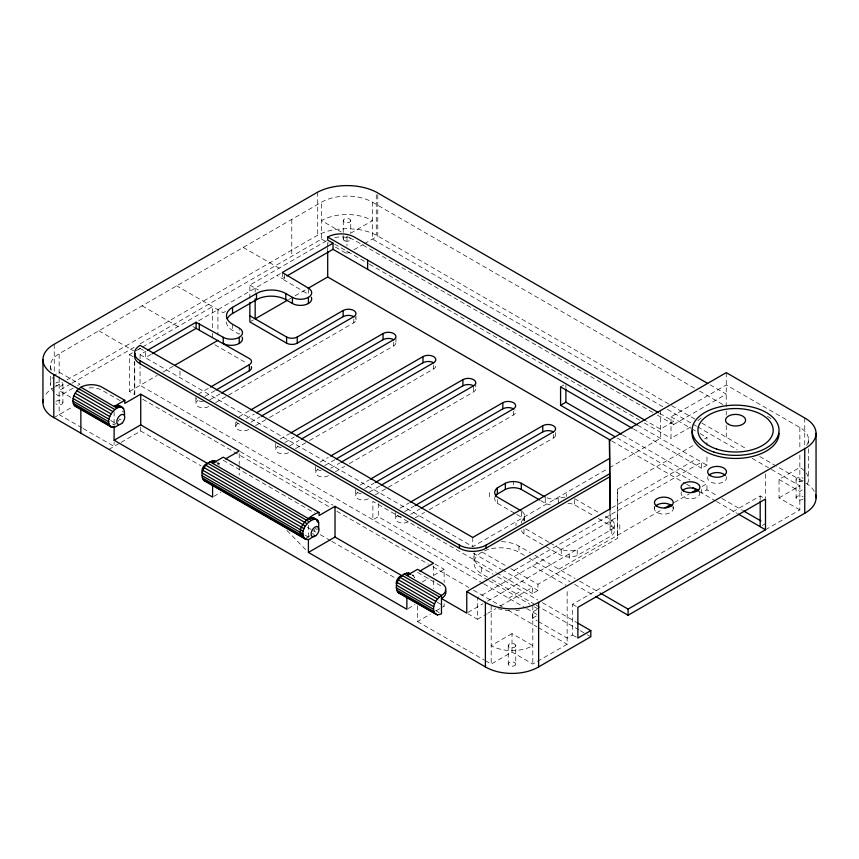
<?xml version="1.0" encoding="UTF-8"?>
<svg xmlns="http://www.w3.org/2000/svg" width="859" height="859" viewBox="0 0 859 859"><rect width="100%" height="100%" fill="white"/><g stroke="black" fill="none" stroke-linecap="round" stroke-linejoin="round"><path stroke-width="0.64" stroke-dasharray="4.29 3.22" d="M485.432 660.743L491.187 664.061L512.007 652.045L532.816 664.061L567.144 644.271L567.155 588.565M314.05 531.098L314.899 529.337M118.112 421.35L119.766 418.934L121.538 419.954M116.19 423.38L114.118 424.894L110.682 422.907M306.341 537.938L310.475 535.554M765.498 529.756L799.847 509.892L799.847 454.11M51.519 370.132A29.442 16.997 0 0 1 59.142 353.715L321.524 202.198A36.014 20.799 0 0 1 372.462 202.198L694.91 388.386M55.406 386.571L62.363 382.556M67.013 379.871L317.723 235.13A43.594 25.169 0 0 1 336.406 229.364L346.993 228.612L357.591 229.364A43.594 25.169 0 0 1 376.274 235.13L670.492 404.997M70.717 383.909L59.142 390.587L71.866 397.932M71.877 383.243L135.529 346.478M140.157 343.804L321.524 239.07L321.524 202.198M134.745 361.618L134.745 394.539L129.43 391.468L129.43 354.595L134.745 351.524M135.883 350.859L141.574 347.573M142.712 346.918L212.592 306.577L212.592 327.955M249.851 298.427L249.851 285.059L327.698 240.123M73.026 388.182L59.142 396.192A29.442 16.997 0 0 1 52.764 377.67M77.643 385.508L79.962 384.177L59.142 372.151A29.442 16.997 0 0 0 55.266 374.921M140.071 358.6L140.071 354.595L145.837 351.267M198.697 320.74L281.602 272.883M350.472 233.337L372.462 220.634A36.014 20.799 0 0 0 321.524 220.634L341.206 231.994M151.163 354.337L145.396 357.666L145.396 351.524L140.071 348.443L140.071 345.372M225.498 311.42L223.243 312.719L176.675 285.843M284.619 277.285L282.31 278.617L276.985 275.546M53.795 417.721L73.026 406.618M335.418 247.091L346.993 253.781L349.312 252.439M353.94 249.765L363.207 244.418M364.356 243.752L377.788 236L377.788 192.974M129.43 391.468L157.154 375.469M162.92 372.13L173.325 366.127M251.021 321.266L253.341 319.935M288.56 299.598L305.825 289.623M134.745 394.539L134.67 361.66M198.064 394.27L209.456 387.688M108.803 449.472L119.906 443.061M121.065 442.396L140.736 431.035L200.952 465.803M204.904 396.471L215.158 390.544M209.875 399.746L220.323 393.712M215.673 402.538L227.281 395.838M228.44 395.172L353.801 322.791A7.527 4.349 0 0 0 354.992 317.551M239.146 416.647L250.753 409.947M246.114 418.773L254.232 414.081M250.957 422.123L260.234 416.765M255.595 425.592L268.362 418.215M269.522 417.549L393.723 345.844A7.527 4.349 0 0 0 394.915 340.594M280.227 439.024L289.515 433.666M284.877 442.492L294.154 437.134M289.708 445.842L298.996 440.484M295.517 448.634L308.284 441.268M309.444 440.592L433.645 368.898A7.527 4.349 0 0 0 434.837 363.647M213.751 496.438L220.699 492.432M320.149 462.078L328.278 457.385M324.788 465.535L335.235 459.511M330.79 468.219L340.078 462.861M335.439 471.688L344.727 466.33M349.366 463.645L473.567 391.94A7.527 4.349 0 0 0 475.51 387.742M360.071 485.12L369.359 479.762M364.71 488.588L373.998 483.23M369.553 491.939L380 485.904M560.573 386.861L563.772 385.015M375.362 494.73L513.478 414.994A7.527 4.349 0 0 0 514.681 409.743M488.191 580.169L378.271 516.699L372.87 519.813L372.87 501.377L495.525 572.191M399.993 508.174L409.281 502.805M404.632 511.631L413.92 506.273M410.634 514.316L419.922 508.957M415.284 517.784L424.571 512.426M429.21 509.741L553.4 438.036A7.527 4.349 0 0 0 555.354 433.838M690.572 427.052L671.019 438.337L671.019 416.819L726.22 384.95L799.847 427.471A29.431 16.987 0 0 1 804.529 447.979M657.425 415.122L673.681 424.507L673.681 421.436L660.378 429.113L646.44 421.071M673.681 424.507L726.252 394.163L708.825 384.102M140.071 354.595L472.751 546.657L608.322 468.391M609.482 467.726L660.378 438.337L660.378 410.677M422.156 582.015L429.092 578.01M433.72 575.337L444.135 569.324L444.135 582.499M408.036 608.612L414.983 604.596M510.804 568.637L537.949 584.303L617.685 538.271L617.417 489.254L694.33 444.855M704.659 438.895L706.957 437.564L706.957 445.467M611.758 507.894L696.305 459.082M417.528 605.767L417.528 621.572L430.252 614.217M436.039 610.878L444.135 606.207L444.135 602.256M514.004 570.483L701.631 462.153L701.631 468.295L706.957 465.224L706.957 454.69M617.417 489.254L617.685 516.764L477.432 597.735L477.432 619.253L468.219 613.927M467.919 612.446L482.951 603.77M487.568 601.096L611.801 529.38A13.304 7.688 0 0 0 611.801 520.157L603.898 515.593M545.433 546.367L561.238 555.494A13.304 7.688 0 0 0 577.205 555.494L611.801 535.522A13.304 7.688 0 0 0 611.801 526.299L611.801 520.157M508.678 598.132L521.617 590.659M558.876 569.152L661.666 509.817M674.369 502.483L689.38 493.807M706.957 489.813L706.957 483.66L701.631 486.742L701.631 492.883L706.957 489.813L717.286 495.772M477.432 619.253L486.623 613.949M487.772 613.283L495.804 608.644M500.4 605.992L532.559 587.427L532.559 593.569L537.949 590.455L537.949 584.303M536.875 609.514L532.559 612.005L532.559 618.158L537.165 620.821M532.559 618.158L537.949 615.044M512.007 633.609L491.187 645.624A29.431 16.997 0 0 0 532.816 645.624L512.007 633.609L512.007 652.045M799.847 509.892L779.038 497.876L779.038 479.44L799.847 467.425A29.431 16.987 0 0 1 806.225 485.936M538.325 621.486L567.155 638.13L572.556 635.016L572.556 604.285L760.183 495.954L764.435 498.413M779.038 497.876L799.847 485.861L769.653 468.423M762.309 525.461L765.498 523.614M699.548 391.06L723.901 405.126M671.652 405.663L694.888 419.074M701.857 423.1L745.87 448.516M759.732 456.516L804.754 482.511M662.804 406.726L372.462 239.07L372.462 202.198M667.454 409.41L691.839 423.498M692.998 424.163L696.488 426.182M697.648 426.848L737.14 449.644M752.237 458.362L768.494 467.758M671.019 416.819L690.722 428.201M691.882 428.866L695.361 430.874M699.999 433.548L706.957 437.564M779.038 479.44L799.847 491.455A29.431 16.987 0 0 0 804.529 487.933M659.744 413.383L673.681 421.436M652.776 412.438L354.316 240.123A18.823 10.866 0 0 0 333.807 237.76M334.656 244.139L368.296 263.563M369.456 264.228L639.708 420.255M644.347 422.929L671.019 438.337M321.524 239.07L328.471 243.086M637.582 425.173L706.957 465.224M633.416 428.909L701.631 468.295M622.55 434.933L706.957 483.66M617.224 438.004L690.067 480.063M721.871 498.424L742.541 510.353M611.694 440.957L685.375 483.499M686.534 484.165L690.507 486.462M699.312 491.541L715.568 500.926M716.556 501.495L737.215 513.435M243.204 247.424L279.132 268.158M282.31 272.475L282.654 279.1L308.402 294.283L308.402 288.141M249.851 285.059L258.376 289.977M574.542 498.649L599.389 512.984M567.992 503.299A13.304 7.688 0 0 1 574.542 504.791L593.741 515.872M598.261 518.482L611.801 526.299M540.708 500.625L545.272 503.256A13.465 7.774 0 0 0 550.415 504.899M226.497 321.942A20.702 11.951 0 0 0 232.553 330.393L239.21 334.237L239.21 328.084M192.91 326.538L196.11 328.385M494.999 497.007A13.272 7.667 0 0 0 497.361 503.256L515.615 513.789M516.753 514.444L521.316 517.086A13.615 7.86 0 0 1 524.43 520.715M214.89 344.781L247.038 363.346M142.079 305.815L177.996 326.549M548.815 542.179L523.979 527.845L523.979 533.987L544.305 545.723M549.953 542.834L561.238 549.352A13.304 7.688 0 0 0 577.205 549.352L577.205 555.494M501.473 541.664A26.35 15.215 0 0 1 518.954 546.109L530.368 552.691M534.932 555.322L575.025 578.472M579.642 581.135L599.249 592.452M487.504 577.108L481.695 573.758A26.35 15.215 0 0 1 481.695 552.251A26.35 15.215 0 0 1 518.954 552.251L524.763 555.601M529.402 558.286L570.032 581.736M574.682 584.421L593.247 595.147M532.559 565.909L565.995 585.226M98.839 330.79L133.596 350.848M482.017 552.015L508.678 567.402M572.556 604.285L576.808 606.744M129.43 354.595L134.745 357.666M473.148 553.046L501.237 569.345M502.086 569.742L537.949 590.455M496.685 572.856L532.559 593.569M474.877 552.928A26.35 15.215 0 0 0 481.695 567.616L493.109 574.199M497.672 576.84L537.766 599.99M542.383 602.653L576.98 622.625M492.143 579.793L535.093 604.586M536.263 605.262L579.213 630.055M580.373 630.731L586.171 634.082M587.331 634.747L590.82 636.755M489.351 580.834L529.853 604.221M534.481 606.884L537.949 608.891M483.177 583.411L140.071 385.326L140.071 366.621M483.961 583.948L525.611 608M526.696 608.537L536.821 614.389M572.556 635.016L576.808 637.475M240.327 451.651L332.97 505.146M434.869 563.976L444.135 569.324M142.809 399.285L329.91 507.261M336.868 511.288L428.405 564.148M433.033 566.811L468.874 587.513M473.502 590.187L502.408 606.884M508.184 610.223L537.09 626.909M538.249 627.585L567.144 644.271M120.249 400.766L102.146 390.319A15.054 8.697 0 0 0 87.607 388.064M223.243 460.231L314.437 512.877M417.528 572.395L441.472 586.225M217.735 462.894L219.507 463.924L218.24 462.743M412.019 575.068L413.791 576.088L414.586 577.849L411.933 576.314M219.421 465.17L217.649 464.15L216.844 462.389M122.107 411.064L123.879 412.084M315.317 528.457L317.1 529.477M307.49 527.308L312.128 529.982M313.277 530.658L315.822 532.118M320.235 534.663L330.651 540.687M331.81 541.353L395.505 578.128M437.188 602.191L444.135 606.207M312.397 533.514L314.169 534.545M110.682 420.448L114.118 422.435M304.945 535.06L311.065 538.593M435.706 610.556L439.174 612.553M417.528 621.572L484.283 660.077M82.045 427.868L59.142 414.629L59.142 353.715M83.194 428.534L114.118 446.401L114.118 442.449M412.524 574.918L413.791 576.088M286.895 530.454L307.468 551.467M609.965 511.62L610.148 530.336L610.148 511.352M808.469 439.486L808.469 443.48M808.469 448.806L808.469 479.44M804.754 417.979L804.754 446.948M799.847 427.471L799.847 448.785M796.089 479.44L796.089 497.876M765.498 474.05L765.498 498.166M760.183 495.954L760.183 499.959M726.252 372.645L726.22 406.468M726.252 411.107L726.252 415.015M726.252 425.452L726.252 437.188M673.252 506.252L673.252 508.711M654.429 506.252L654.429 508.711M619.79 524.763L619.79 530.916M617.685 516.764L617.685 538.271M614.464 524.763L614.464 530.916M611.801 529.38L611.801 535.522M574.542 499.874L574.542 504.791M569.227 553.958L569.227 560.111M566.564 494.032L566.564 496.491M565.898 385.1L565.898 387.742M561.238 549.352L561.238 555.494M565.136 497.157A13.304 7.688 0 0 0 558.575 498.649L558.575 503.567M555.612 432.507L555.612 434.965M553.4 434.353L553.4 438.036M545.272 498.338L545.272 503.256M532.816 605.681L532.816 664.061M524.688 515.926L524.688 520.844M522.057 511.47A13.615 7.86 0 0 1 523.979 518.621L523.979 521.08M521.316 512.168L521.316 517.086M518.954 546.109L518.954 552.251M515.991 523.228L515.991 525.687M515.765 645.624A3.769 2.169 0 0 1 510.117 647.503A3.769 2.169 0 0 1 510.117 643.745A3.769 2.169 0 0 1 515.765 645.624L515.765 664.061A3.769 2.169 0 0 1 510.117 665.95A3.769 2.169 0 0 1 510.117 662.182A3.769 2.169 0 0 1 515.765 664.061M513.478 411.3L513.478 414.994M513.338 481.126L513.338 484.82M508.238 645.624L508.238 664.061M497.361 499.562L497.361 503.256M491.187 605.681L491.187 664.061M489.383 492.497L489.383 498.649M481.695 567.616L481.695 573.758M475.768 382.717L475.768 388.869M473.985 556.857L473.985 563.01M473.567 387.022L473.567 391.94M472.751 537.444L472.751 546.657M433.645 365.204L433.645 368.898M433.494 565.856L433.494 575.208M433.494 580.544L433.494 588.565M395.924 337.855L395.924 342.773M395.462 512.587L395.462 518.729M393.723 342.161L393.723 345.844M378.271 503.524L378.271 516.699M376.274 194.714L376.274 235.13M356.002 316.037L356.002 319.72M355.54 489.533L355.54 495.686M353.801 319.108L353.801 322.791M350.762 220.634A3.769 2.169 0 0 1 345.114 222.513A3.769 2.169 0 0 1 345.114 218.755A3.769 2.169 0 0 1 350.762 220.634L350.762 232.488M346.993 236.655L346.993 245.878M346.993 251.139L346.993 253.781M343.235 220.634L343.235 239.07M327.698 242.753L327.698 246.705M327.698 247.607L327.698 250.656M317.723 192.105L317.723 235.13M315.629 466.491L315.629 472.633M308.402 525.203L308.402 537.058M291.77 219.378L291.77 256.25M284.458 274.311L284.458 280.453M275.707 443.437L275.707 449.59M255.177 288.141L255.177 292.146M239.21 453.681L239.21 464.375M239.21 465.707L239.21 475.059M235.785 426.536L235.785 420.395A7.527 4.349 0 0 0 241.358 424.593M232.553 324.251L232.553 330.393M217.918 309.648L217.918 335.031M212.592 333.303L212.592 337.308M195.863 397.341L195.863 403.494M179.993 371.056L179.993 377.638M140.736 427.084L140.736 431.035M114.118 411.783L114.118 425.334M62.9 384.177L62.9 402.613M54.246 344.223L54.246 372.903M50.52 365.73L50.52 371.002M50.52 376.274L50.52 384.177M699.548 491.939A9.406 5.433 0 0 1 690.453 498.778A9.406 5.433 0 0 1 681.37 491.939M726.156 476.573A9.406 5.433 0 0 1 717.072 483.413A9.406 5.433 0 0 1 707.977 476.573M672.93 507.304A9.406 5.433 0 0 1 663.846 514.144A9.406 5.433 0 0 1 654.751 507.304M55.878 401.529A3.769 2.169 0 0 1 61.558 400.949A3.769 2.169 0 0 1 61.558 404.278A3.769 2.169 0 0 1 55.878 403.698M55.878 383.082A3.769 2.169 0 0 1 61.558 382.502A3.769 2.169 0 0 1 61.558 385.841A3.769 2.169 0 0 1 55.878 385.262M803.111 480.525A3.769 2.169 0 0 1 797.431 481.104A3.769 2.169 0 0 1 797.431 477.776A3.769 2.169 0 0 1 803.111 478.356M803.111 498.961A3.769 2.169 0 0 1 797.431 499.541A3.769 2.169 0 0 1 797.431 496.212A3.769 2.169 0 0 1 803.111 496.792M521.316 523.228A13.304 7.688 0 0 1 523.979 518.621M523.979 533.987A13.304 7.688 0 0 1 521.392 530.196M203.39 401.69A7.527 4.349 0 0 1 196.12 398.469M401.046 516.785A7.527 4.349 0 0 1 395.72 513.703M361.124 493.732A7.527 4.349 0 0 1 355.798 490.661M321.202 470.689A7.527 4.349 0 0 1 316.627 468.66M281.28 447.636A7.527 4.349 0 0 1 275.954 444.565M558.575 498.649A13.465 7.774 0 0 1 546.195 497.544M805.914 483.188A37.012 21.368 0 0 1 814.729 492.228M208.716 406.565A7.527 4.349 0 0 1 198.064 406.565A7.527 4.349 0 0 1 198.064 400.412M248.627 429.607A7.527 4.349 0 0 1 237.986 429.607A7.527 4.349 0 0 1 237.986 423.466M288.549 452.661A7.527 4.349 0 0 1 277.908 452.661A7.527 4.349 0 0 1 277.908 446.508M328.471 475.703A7.527 4.349 0 0 1 317.83 475.703A7.527 4.349 0 0 1 317.83 469.562M368.393 498.757A7.527 4.349 0 0 1 357.752 498.757A7.527 4.349 0 0 1 357.752 492.604M408.315 521.8A7.527 4.349 0 0 1 397.674 521.8A7.527 4.349 0 0 1 397.674 515.658M45.892 394.27A37.012 21.368 0 0 1 54.246 387.248M138.449 349.516A18.823 10.866 0 0 1 140.071 348.443M697.905 420.792A43.476 25.104 0 0 1 703.704 416.261M767.431 416.261A43.476 25.104 0 0 1 773.218 420.792M519.62 610.073A29.431 16.997 0 0 1 515.851 610.513M509.441 610.588A29.431 16.997 0 0 1 504.383 610.073M501.946 609.632A29.431 16.997 0 0 1 498.403 608.73M345.114 240.96A3.769 2.169 0 0 0 350.762 239.07A3.769 2.169 0 0 0 345.114 237.191A3.769 2.169 0 0 0 345.114 240.96"/><path stroke-width="1.29" d="M118.853 424.915L114.719 427.31L111.144 426.987L75.205 406.243C69.643 400.519 75.205 390.877 80.853 387.248A15.054 8.697 0 0 1 102.146 387.248L124.77 400.305L124.77 403.376L140.736 394.163L239.21 451.007L225.52 458.91M111.144 426.987C100.664 418.43 125.618 394.635 124.501 415.144M314.415 535.737L309.004 539.473L305.417 539.151L204.292 480.761C197.871 474.007 206.525 459.028 215.577 461.208M305.417 539.151C294.218 529.047 322.812 506.338 318.249 529.101M406.286 573.06L408.948 574.596L406.876 575.476L417.528 569.324L441.472 583.154A15.054 8.697 0 0 1 441.472 595.448L441.472 613.884L437.489 614.958L398.576 592.935C392.155 586.171 400.799 571.203 409.861 573.372M435.835 614.443C430.273 608.73 435.824 599.077 441.472 595.448L404.213 573.93M419.804 571.085L433.494 563.182L335.021 506.327L319.054 515.55L319.054 512.469C310.883 514.165 291.91 530.465 304.419 538.131M147.705 350.193L196.11 322.243L223.243 337.308A11.296 6.518 0 0 0 239.21 337.308A11.296 6.518 0 0 0 239.21 328.084L232.553 324.251A20.702 11.951 0 0 1 232.553 307.339L256.508 293.52A20.702 11.951 0 0 1 285.789 293.52L292.436 297.354A11.296 6.518 0 0 0 308.402 297.354A11.296 6.518 0 0 0 308.402 288.141L282.31 272.475L333.024 243.194L333.024 249.335L637.142 424.926M152.311 353.672L196.11 328.385L249.335 358.525A7.527 4.349 0 0 1 249.335 364.667L249.335 370.809L216.296 389.889M286.917 275.954L333.024 249.335M227.195 318.85A20.702 11.951 0 0 1 232.553 313.492L256.508 299.662A20.702 11.951 0 0 1 285.789 299.662L292.436 303.506A11.296 6.518 0 0 0 306.072 304.537A11.296 6.518 0 0 0 311.323 297.203M174.925 365.204L217.918 340.379M287.411 300.263L255.177 318.872L255.177 298.825M308.134 288.291L327.698 276.995L610.534 440.291M124.77 400.305L114.118 406.447L118.112 405.384L122.429 407.424M114.118 426.171L114.118 440.259L140.736 424.894L207.932 463.688M210.595 387.033L249.335 364.667M249.851 315.801L286.595 337.007A7.527 4.349 0 0 0 297.246 337.007L343.149 310.507A7.527 4.349 0 0 1 353.801 310.507A7.527 4.349 0 0 1 353.801 316.649L221.482 393.046M249.851 302.432L249.851 321.942L286.595 343.16A7.527 4.349 0 0 0 297.246 343.16L343.149 316.649A7.527 4.349 0 0 1 353.801 316.649M250.753 409.947L383.071 333.55A7.527 4.349 0 0 1 393.723 333.55A7.527 4.349 0 0 1 393.723 339.702L261.404 416.089M256.562 412.739L383.071 339.702A7.527 4.349 0 0 1 393.723 339.702M290.675 432.99L422.993 356.603A7.527 4.349 0 0 1 433.645 356.603A7.527 4.349 0 0 1 433.645 362.745L301.316 439.142M296.484 435.792L422.993 362.745A7.527 4.349 0 0 1 433.645 362.745M330.597 456.043L462.915 379.646A7.527 4.349 0 0 1 473.567 379.646A7.527 4.349 0 0 1 473.567 385.798L341.238 462.185M336.395 458.835L462.915 385.798A7.527 4.349 0 0 1 473.567 385.798M370.519 479.086L502.837 402.699A7.527 4.349 0 0 1 513.478 402.699A7.527 4.349 0 0 1 513.478 408.841L381.16 485.238M375.158 482.554L502.837 408.841A7.527 4.349 0 0 1 513.478 408.841M632.256 428.244L560.573 386.861L560.573 405.298L565.898 402.227L621.39 434.267M308.402 539.624L308.402 552.423L335.021 537.058L402.216 575.852M410.441 502.139L542.759 425.742A7.527 4.349 0 0 1 553.4 425.742A7.527 4.349 0 0 1 553.4 431.894L421.082 508.281M415.08 505.607L542.759 431.894A7.527 4.349 0 0 1 553.4 431.894M521.316 510.933L497.361 497.103A13.272 7.667 0 0 1 497.361 487.891L505.35 483.284A12.144 7.012 0 0 1 521.316 483.284L545.272 497.103M495.385 496.212A13.272 7.667 0 0 1 497.361 494.032L505.35 489.426A12.144 7.012 0 0 1 521.316 489.426L539.57 499.959M609.954 510.278L609.482 440.066L726.252 372.645L804.754 417.979A37.012 21.368 0 0 1 804.754 448.709L804.754 513.242L628.079 615.248L595.577 596.479M609.482 458.502L472.751 537.444L140.071 345.372A18.823 10.866 0 0 0 140.071 360.737L140.071 363.808L459.436 548.203A18.823 10.866 0 0 0 486.054 548.203L609.622 476.852M140.071 360.737L459.436 545.121A18.823 10.866 0 0 0 486.054 545.121L609.622 473.781M445.37 590.122A15.054 8.697 0 0 1 441.472 598.519L466.759 613.122L466.759 591.604L610.148 508.829L609.482 440.066M665.124 507.809L670.9 504.48M691.688 492.475L696.305 489.813M466.759 591.604L485.389 602.363A37.012 21.368 0 0 0 538.614 602.363L804.754 448.709M43.283 399.757A37.012 21.368 0 0 0 50.917 415.863L485.389 666.895A37.012 21.368 0 0 0 538.614 666.895L590.82 636.755L590.82 630.613L577.871 638.087L577.871 607.356L765.498 499.025L765.498 529.756L628.079 609.106L600.398 593.118M308.402 518.621L312.397 517.548L316.713 519.598M75.205 406.243L76.859 406.758M204.292 480.761L205.945 481.276M398.576 592.935L400.23 593.44M707.666 383.425L376.274 192.105A43.594 25.169 0 0 0 317.723 192.105L54.246 344.223A37.012 21.368 0 0 0 50.917 372.838L79.726 389.664M658.585 412.717L354.316 237.052A18.823 10.866 0 0 0 327.698 237.052L327.698 240.123L333.024 243.194M327.698 237.052L645.27 420.395M560.573 405.298L614.915 436.673M743.69 511.019L760.913 520.962M692.826 487.805L698.431 491.037M738.364 514.09L765.498 529.756M578.128 623.29L590.82 630.613M319.054 512.469L223.243 457.16L212.592 463.302L214.664 462.421L212.001 460.886M118.112 405.384L120.775 406.919M123.696 408.605L119.766 405.888M213.923 460.692L215.695 461.723M312.397 517.548L315.06 519.083M317.98 520.769L314.05 518.063M408.208 572.867L410.87 574.403M116.19 405.577L118.853 407.112M310.475 517.741L313.138 519.276M317.003 521.51L318.775 522.54M80.853 387.248L116.781 407.993M209.929 461.766L311.065 520.157M78.792 388.751L114.719 409.496M207.867 463.269L309.004 521.66M402.152 575.444L439.411 596.951M76.859 390.781L112.797 411.525M205.945 465.31L307.071 523.7M400.23 577.473L437.489 598.991M75.205 393.207L111.144 413.952M204.292 467.726L305.417 526.116M398.576 579.9L435.835 601.407M73.938 395.849L109.866 416.594M203.014 470.367L304.15 528.757M397.298 582.542L434.557 604.049M73.144 398.533L109.072 419.278M202.219 473.051L303.356 531.442M396.504 585.226L433.763 606.733M72.875 401.078L108.803 421.812M201.951 475.596L303.087 533.987M396.235 587.76L433.494 609.278M73.144 403.3L109.072 424.045M202.219 477.829L303.356 536.209M396.504 589.993L433.763 611.501M73.938 405.061L112.797 427.492M203.014 479.59L307.071 539.667M397.298 591.754L437.489 614.958M114.118 440.259L212.592 497.103L212.592 484.304M308.402 552.423L406.876 609.278L406.876 597.757M816.05 433.344L816.05 497.876M760.183 501.302L760.183 526.685M628.079 609.106L628.079 615.248M565.898 389.052L565.898 402.227M542.759 425.742L542.759 431.894M538.614 602.363L538.614 666.895M521.316 483.284L521.316 489.426M505.35 483.284L505.35 489.426M502.837 402.699L502.837 408.841M497.361 487.891L497.361 494.032M486.054 545.121L486.054 548.203M485.389 602.363L485.389 666.895M462.915 379.646L462.915 385.798M459.436 545.121L459.436 548.203M422.993 356.603L422.993 362.745M383.071 333.55L383.071 339.702M367.62 260.094L367.62 269.318M343.149 310.507L343.149 316.649M335.021 506.327L335.021 537.058M327.698 251.612L327.698 276.995M308.402 297.354L308.402 303.506M297.246 337.007L297.246 343.16M292.436 297.354L292.436 303.506M286.595 337.007L286.595 343.16M285.789 293.52L285.789 299.662M256.508 293.52L256.508 299.662M239.21 337.308L239.21 343.45M232.553 307.339L232.553 313.492M223.243 337.308L223.243 343.45A11.296 6.518 0 0 0 236.869 344.491A11.296 6.518 0 0 0 242.131 337.157M199.288 323.478L199.288 329.62M196.11 322.243L196.11 328.385M140.736 394.163L140.736 424.894M80.853 408.315L80.853 433.344M53.795 374.696L53.795 417.721M42.95 359.588L42.95 402.613M202.488 472.987A5.648 3.264 -60 0 1 202.778 467.704A5.648 3.264 -60 0 1 206.976 463.635M396.364 584.27A5.648 3.264 -60 0 1 397.792 578.601A5.648 3.264 -60 0 1 402.216 575.702M682.304 490.629A9.406 5.433 0 0 1 698.603 490.629M655.696 505.994A9.406 5.433 0 0 1 671.985 505.994M708.922 475.263A9.406 5.433 0 0 1 725.221 475.263M251.29 366.61A7.527 4.349 0 0 1 249.335 370.809M815.717 495.031A37.012 21.368 0 0 1 804.754 513.242M779.038 433.344A43.476 25.104 0 0 1 733.285 458.405A43.476 25.104 0 0 1 692.322 430.724M140.071 363.808A18.823 10.866 0 0 1 135.196 353.317M121.806 423.369A5.648 3.264 -60 0 0 123.599 414.618A5.648 3.264 -60 0 0 116.921 420.545A5.648 3.264 -60 0 0 121.806 423.369M316.091 535.533A5.648 3.264 -60 0 0 317.884 526.792A5.648 3.264 -60 0 0 311.205 532.709A5.648 3.264 -60 0 0 316.091 535.533M683.796 491.037A9.406 5.433 0 0 0 699.548 488.61A9.406 5.433 0 0 0 688.016 481.953A9.406 5.433 0 0 0 683.796 491.037M710.414 475.671A9.406 5.433 0 0 0 726.156 473.245A9.406 5.433 0 0 0 714.634 466.587A9.406 5.433 0 0 0 710.414 475.671M657.189 506.402A9.406 5.433 0 0 0 672.93 503.975A9.406 5.433 0 0 0 661.409 497.318A9.406 5.433 0 0 0 657.189 506.402M728.464 424.292A10.04 5.798 0 0 0 745.258 421.694A10.04 5.798 0 0 0 732.963 414.596A10.04 5.798 0 0 0 728.464 424.292M716.739 449.085A37.635 21.733 0 0 0 773.197 430.262A37.635 21.733 0 0 0 716.739 411.45A37.635 21.733 0 0 0 716.739 449.085M713.818 452.006A43.476 25.104 0 0 0 779.038 430.262A43.476 25.104 0 0 0 713.818 408.53A43.476 25.104 0 0 0 713.818 452.006"/></g></svg>
